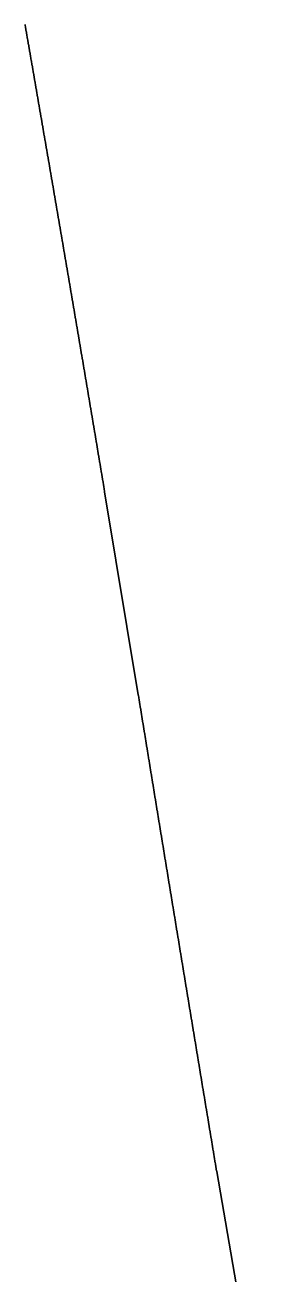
# Model space of a CAD drawing. Header units: inches. Extents: x 130170 to 284068, y 377793 to 804530.
# Drawn here: x 194351.2 to 194393.1, y 480839 to 481061.1 of the extents above; entities that cross this region are included whole.
import ezdxf

# ---------------------------------------------------------------- set-up
doc = ezdxf.new("R2010")
doc.units = ezdxf.units.IN
doc.header["$MEASUREMENT"] = 0
doc.layers.add('muni_il', color=7, linetype='Continuous')

msp = doc.modelspace()

# ---------------------------------------------------------------- linework, layer by layer
at = {"layer": 'muni_il'}
for points in [[(194351.16, 481061.16), (194351.19, 481060.96), (194351.23, 481060.77), (194351.26, 481060.57), (194351.29, 481060.37), (194351.33, 481060.17), (194351.36, 481059.98), (194351.4, 481059.78), (194351.43, 481059.58), (194351.47, 481059.39), (194351.5, 481059.19), (194351.53, 481058.99), (194351.57, 481058.8), (194351.6, 481058.6), (194351.64, 481058.4), (194351.67, 481058.2), (194351.71, 481058.01), (194351.74, 481057.81), (194351.77, 481057.61), (194351.81, 481057.42), (194351.84, 481057.22), (194351.88, 481057.02), (194351.91, 481056.82), (194351.94, 481056.63), (194351.98, 481056.43), (194352.01, 481056.23), (194352.05, 481056.04), (194352.08, 481055.84), (194352.12, 481055.64), (194352.15, 481055.45), (194352.18, 481055.25), (194352.22, 481055.05), (194352.25, 481054.85), (194352.29, 481054.66), (194352.32, 481054.46), (194352.35, 481054.26), (194352.39, 481054.07), (194352.42, 481053.87), (194352.46, 481053.67), (194352.49, 481053.47), (194352.53, 481053.28), (194352.56, 481053.08), (194352.59, 481052.88), (194352.63, 481052.69), (194352.66, 481052.49), (194352.7, 481052.29), (194352.73, 481052.1), (194352.76, 481051.9), (194352.8, 481051.7), (194352.83, 481051.5), (194352.87, 481051.31), (194352.9, 481051.11), (194352.94, 481050.91), (194352.97, 481050.72), (194353, 481050.52), (194353.04, 481050.32), (194353.07, 481050.12), (194353.11, 481049.93), (194353.14, 481049.73), (194353.17, 481049.53), (194353.21, 481049.34), (194353.24, 481049.14), (194353.28, 481048.94), (194353.31, 481048.74), (194353.34, 481048.55), (194353.38, 481048.35), (194353.41, 481048.15), (194353.45, 481047.96), (194353.48, 481047.76), (194353.51, 481047.56), (194353.55, 481047.37), (194353.58, 481047.17), (194353.62, 481046.97), (194353.65, 481046.77), (194353.68, 481046.58), (194353.72, 481046.38), (194353.75, 481046.18), (194353.79, 481045.99), (194353.82, 481045.79), (194353.85, 481045.59), (194353.89, 481045.39), (194353.92, 481045.2), (194353.96, 481045), (194353.99, 481044.8), (194354.03, 481044.61), (194354.06, 481044.41), (194354.09, 481044.21), (194354.13, 481044.02), (194354.16, 481043.82), (194354.2, 481043.62), (194354.23, 481043.42), (194354.26, 481043.23), (194354.3, 481043.03), (194354.33, 481042.83), (194354.36, 481042.64), (194354.4, 481042.44), (194354.43, 481042.24), (194354.47, 481042.04), (194354.5, 481041.85), (194354.53, 481041.65), (194354.57, 481041.45), (194354.6, 481041.26), (194354.64, 481041.06), (194354.67, 481040.86), (194354.7, 481040.66), (194354.74, 481040.47), (194354.77, 481040.27), (194354.81, 481040.07), (194354.84, 481039.88), (194354.87, 481039.68), (194354.91, 481039.48), (194354.94, 481039.28), (194354.98, 481039.09), (194355.01, 481038.89), (194355.04, 481038.69), (194355.08, 481038.5), (194355.11, 481038.3), (194355.15, 481038.1), (194355.18, 481037.9), (194355.21, 481037.71), (194355.25, 481037.51), (194355.28, 481037.31), (194355.31, 481037.12), (194355.35, 481036.92), (194355.38, 481036.72), (194355.42, 481036.53), (194355.45, 481036.33), (194355.48, 481036.13), (194355.52, 481035.93), (194355.55, 481035.74), (194355.59, 481035.54), (194355.62, 481035.34), (194355.65, 481035.15), (194355.69, 481034.95), (194355.72, 481034.75), (194355.76, 481034.55), (194355.79, 481034.36), (194355.82, 481034.16), (194355.86, 481033.96), (194355.89, 481033.77), (194355.92, 481033.57), (194355.96, 481033.37), (194355.99, 481033.17), (194356.03, 481032.98), (194356.06, 481032.78), (194356.09, 481032.58), (194356.13, 481032.39), (194356.16, 481032.19), (194356.19, 481031.99), (194356.23, 481031.79), (194356.26, 481031.6), (194356.3, 481031.4), (194356.33, 481031.2), (194356.36, 481031.01), (194356.4, 481030.81), (194356.43, 481030.61), (194356.47, 481030.41), (194356.5, 481030.22), (194356.53, 481030.02), (194356.57, 481029.82), (194356.6, 481029.63), (194356.63, 481029.43), (194356.67, 481029.23), (194356.7, 481029.03), (194356.74, 481028.84), (194356.77, 481028.64), (194356.8, 481028.44), (194356.84, 481028.25), (194356.87, 481028.05), (194356.9, 481027.85), (194356.94, 481027.65), (194356.97, 481027.46), (194357.01, 481027.26), (194357.04, 481027.06), (194357.07, 481026.87), (194357.11, 481026.67), (194357.14, 481026.47), (194357.17, 481026.27), (194357.21, 481026.08), (194357.24, 481025.88), (194357.28, 481025.68), (194357.31, 481025.49), (194357.34, 481025.29), (194357.38, 481025.09), (194357.41, 481024.89), (194357.44, 481024.7), (194357.48, 481024.5), (194357.51, 481024.3), (194357.54, 481024.11), (194357.58, 481023.91), (194357.61, 481023.71), (194357.65, 481023.51), (194357.68, 481023.32), (194357.71, 481023.12), (194357.75, 481022.92), (194357.78, 481022.73), (194357.81, 481022.53), (194357.85, 481022.33), (194357.88, 481022.13), (194357.91, 481021.94), (194357.95, 481021.74), (194357.98, 481021.54), (194358.02, 481021.35), (194358.05, 481021.15), (194358.08, 481020.95), (194358.12, 481020.75), (194358.15, 481020.56), (194358.18, 481020.36), (194358.22, 481020.16), (194358.25, 481019.97), (194358.28, 481019.77), (194358.32, 481019.57), (194358.35, 481019.37), (194358.39, 481019.18), (194358.42, 481018.98), (194358.45, 481018.78), (194358.49, 481018.59), (194358.52, 481018.39), (194358.55, 481018.19), (194358.59, 481017.99), (194358.62, 481017.8), (194358.65, 481017.6), (194358.69, 481017.4), (194358.72, 481017.21), (194358.75, 481017.01), (194358.79, 481016.81), (194358.82, 481016.61), (194358.86, 481016.42), (194358.89, 481016.22), (194358.92, 481016.02), (194358.96, 481015.83), (194358.99, 481015.63), (194359.02, 481015.43), (194359.06, 481015.23), (194359.09, 481015.04), (194359.12, 481014.84), (194359.16, 481014.64), (194359.19, 481014.45), (194359.22, 481014.25), (194359.26, 481014.05), (194359.29, 481013.85), (194359.32, 481013.66), (194359.36, 481013.46), (194359.39, 481013.26), (194359.43, 481013.07), (194359.46, 481012.87), (194359.49, 481012.67), (194359.53, 481012.47), (194359.56, 481012.28), (194359.59, 481012.08), (194359.63, 481011.88), (194359.66, 481011.69), (194359.69, 481011.49), (194359.73, 481011.29), (194359.76, 481011.09), (194359.79, 481010.9), (194359.83, 481010.7), (194359.86, 481010.5), (194359.89, 481010.3), (194359.93, 481010.11), (194359.96, 481009.91), (194359.99, 481009.71), (194360.03, 481009.52), (194360.06, 481009.32), (194360.09, 481009.12), (194360.13, 481008.92), (194360.16, 481008.73), (194360.2, 481008.53), (194360.23, 481008.33), (194360.26, 481008.14), (194360.3, 481007.94), (194360.33, 481007.74), (194360.36, 481007.54), (194360.4, 481007.35), (194360.43, 481007.15), (194360.46, 481006.95), (194360.5, 481006.76), (194360.53, 481006.56), (194360.56, 481006.36), (194360.6, 481006.16), (194360.63, 481005.97), (194360.66, 481005.77), (194360.7, 481005.57), (194360.73, 481005.38), (194360.76, 481005.18), (194360.8, 481004.98), (194360.83, 481004.78), (194360.86, 481004.59), (194360.9, 481004.39), (194360.93, 481004.19), (194360.96, 481003.99), (194361, 481003.8), (194361.03, 481003.6), (194361.06, 481003.4), (194361.1, 481003.21), (194361.13, 481003.01), (194361.16, 481002.81), (194361.2, 481002.61), (194361.23, 481002.42), (194361.26, 481002.22), (194361.3, 481002.02), (194361.33, 481001.83), (194361.36, 481001.63), (194361.4, 481001.43), (194361.43, 481001.23), (194361.46, 481001.04), (194361.5, 481000.84), (194361.53, 481000.64), (194361.56, 481000.45), (194361.6, 481000.25), (194361.63, 481000.05), (194361.66, 480999.85), (194361.7, 480999.66), (194361.73, 480999.46), (194361.76, 480999.26), (194361.8, 480999.06), (194361.83, 480998.87), (194361.86, 480998.67), (194361.9, 480998.47), (194361.93, 480998.28), (194361.96, 480998.08), (194362, 480997.88), (194362.03, 480997.68), (194362.06, 480997.49), (194362.1, 480997.29), (194362.13, 480997.09), (194362.16, 480996.9), (194362.19, 480996.7), (194362.23, 480996.5), (194362.26, 480996.3), (194362.29, 480996.11), (194362.33, 480995.91), (194362.36, 480995.71), (194362.39, 480995.51), (194362.43, 480995.32), (194362.46, 480995.12), (194362.49, 480994.92), (194362.53, 480994.73), (194362.56, 480994.53), (194362.59, 480994.33), (194362.63, 480994.13), (194362.66, 480993.94), (194362.69, 480993.74), (194362.73, 480993.54), (194362.76, 480993.35), (194362.79, 480993.15), (194362.83, 480992.95), (194362.86, 480992.75), (194362.89, 480992.56), (194362.93, 480992.36), (194362.96, 480992.16), (194362.99, 480991.96), (194363.02, 480991.77), (194363.06, 480991.57), (194363.09, 480991.37), (194363.12, 480991.18), (194363.16, 480990.98), (194363.19, 480990.78), (194363.22, 480990.58), (194363.26, 480990.39), (194363.29, 480990.19), (194363.32, 480989.99), (194363.36, 480989.79), (194363.39, 480989.6), (194363.42, 480989.4), (194363.46, 480989.2), (194363.49, 480989.01), (194363.52, 480988.81), (194363.55, 480988.61), (194363.59, 480988.41), (194363.62, 480988.22), (194363.65, 480988.02), (194363.69, 480987.82), (194363.72, 480987.63), (194363.75, 480987.43), (194363.79, 480987.23), (194363.82, 480987.03), (194363.85, 480986.84), (194363.89, 480986.64), (194363.92, 480986.44), (194363.95, 480986.24), (194363.99, 480986.05), (194364.02, 480985.85), (194364.05, 480985.65), (194364.08, 480985.46), (194364.12, 480985.26), (194364.15, 480985.06), (194364.18, 480984.86), (194364.22, 480984.67), (194364.25, 480984.47), (194364.28, 480984.27), (194364.32, 480984.07), (194364.35, 480983.88), (194364.38, 480983.68), (194364.41, 480983.48), (194364.45, 480983.29), (194364.48, 480983.09), (194364.51, 480982.89), (194364.55, 480982.69), (194364.58, 480982.5), (194364.61, 480982.3), (194364.65, 480982.1), (194364.68, 480981.9), (194364.71, 480981.71), (194364.74, 480981.51), (194364.78, 480981.31), (194364.81, 480981.12), (194364.84, 480980.92), (194364.88, 480980.72), (194364.91, 480980.52), (194364.94, 480980.33), (194364.98, 480980.13), (194365.01, 480979.93), (194365.04, 480979.74), (194365.07, 480979.54), (194365.11, 480979.34), (194365.14, 480979.14), (194365.17, 480978.95), (194365.21, 480978.75), (194365.24, 480978.55), (194365.27, 480978.35), (194365.3, 480978.16), (194371.28, 480942.08), (194371.31, 480941.89), (194371.35, 480941.69), (194371.38, 480941.49), (194371.41, 480941.29), (194371.44, 480941.1), (194371.47, 480940.9), (194371.51, 480940.7), (194371.54, 480940.5), (194371.57, 480940.31), (194371.6, 480940.11), (194371.63, 480939.91), (194371.67, 480939.71), (194371.7, 480939.52), (194371.73, 480939.32), (194371.76, 480939.12), (194371.8, 480938.92), (194371.83, 480938.73), (194371.86, 480938.53), (194371.89, 480938.33), (194371.92, 480938.13), (194371.96, 480937.94), (194371.99, 480937.74), (194372.02, 480937.54), (194372.05, 480937.35), (194372.08, 480937.15), (194372.12, 480936.95), (194372.15, 480936.75), (194372.18, 480936.56), (194372.21, 480936.36), (194372.25, 480936.16), (194372.28, 480935.96), (194372.31, 480935.77), (194372.34, 480935.57), (194372.37, 480935.37), (194372.41, 480935.17), (194372.44, 480934.98), (194372.47, 480934.78), (194372.5, 480934.58), (194372.54, 480934.38), (194372.57, 480934.19), (194372.6, 480933.99), (194372.63, 480933.79), (194372.66, 480933.6), (194372.7, 480933.4), (194372.73, 480933.2), (194372.76, 480933), (194372.79, 480932.81), (194372.83, 480932.61), (194372.86, 480932.41), (194372.89, 480932.21), (194372.92, 480932.02), (194372.95, 480931.82), (194372.99, 480931.62), (194373.02, 480931.42), (194373.05, 480931.23), (194373.08, 480931.03), (194373.12, 480930.83), (194373.15, 480930.63), (194373.18, 480930.44), (194373.21, 480930.24), (194373.24, 480930.04), (194373.28, 480929.84), (194373.31, 480929.65), (194373.34, 480929.45), (194373.37, 480929.25), (194373.41, 480929.06), (194373.44, 480928.86), (194373.47, 480928.66), (194373.5, 480928.46), (194373.53, 480928.27), (194373.57, 480928.07), (194373.6, 480927.87), (194373.63, 480927.67), (194373.66, 480927.48), (194373.7, 480927.28), (194373.73, 480927.08), (194373.76, 480926.88), (194373.79, 480926.69), (194373.82, 480926.49), (194373.86, 480926.29), (194373.89, 480926.09), (194373.92, 480925.9), (194373.95, 480925.7), (194373.99, 480925.5), (194374.02, 480925.3), (194374.05, 480925.11), (194374.08, 480924.91), (194374.11, 480924.71), (194374.15, 480924.52), (194374.18, 480924.32), (194374.21, 480924.12), (194374.24, 480923.92), (194374.28, 480923.73), (194374.31, 480923.53), (194374.34, 480923.33), (194374.37, 480923.13), (194374.41, 480922.94), (194374.44, 480922.74), (194374.47, 480922.54), (194374.5, 480922.34), (194374.53, 480922.15), (194374.57, 480921.95), (194374.6, 480921.75), (194374.63, 480921.55), (194374.66, 480921.36), (194374.7, 480921.16), (194374.73, 480920.96), (194374.76, 480920.77), (194374.79, 480920.57), (194374.83, 480920.37), (194374.86, 480920.17), (194374.89, 480919.98), (194374.92, 480919.78), (194374.95, 480919.58), (194374.99, 480919.38), (194375.02, 480919.19), (194375.05, 480918.99), (194375.08, 480918.79), (194375.12, 480918.59), (194375.15, 480918.4), (194375.18, 480918.2), (194375.21, 480918), (194375.25, 480917.8), (194375.28, 480917.61), (194375.31, 480917.41), (194375.34, 480917.21), (194375.37, 480917.02), (194375.41, 480916.82), (194375.44, 480916.62), (194375.47, 480916.42), (194375.5, 480916.23), (194375.54, 480916.03), (194375.57, 480915.83), (194375.6, 480915.63), (194375.63, 480915.44), (194375.67, 480915.24), (194375.7, 480915.04), (194375.73, 480914.84), (194375.76, 480914.65), (194375.79, 480914.45), (194375.83, 480914.25), (194375.86, 480914.05), (194375.89, 480913.86), (194375.92, 480913.66), (194375.96, 480913.46), (194375.99, 480913.27), (194376.02, 480913.07), (194376.05, 480912.87), (194376.09, 480912.67), (194376.12, 480912.48), (194376.15, 480912.28), (194376.18, 480912.08), (194376.21, 480911.88), (194376.25, 480911.69), (194376.28, 480911.49), (194376.31, 480911.29), (194376.34, 480911.09), (194376.38, 480910.9), (194376.41, 480910.7), (194376.44, 480910.5), (194376.47, 480910.3), (194376.51, 480910.11), (194376.54, 480909.91), (194376.57, 480909.71), (194376.6, 480909.52), (194376.64, 480909.32), (194376.67, 480909.12), (194376.7, 480908.92), (194376.73, 480908.73), (194376.77, 480908.53), (194376.8, 480908.33), (194376.83, 480908.13), (194376.86, 480907.94), (194376.89, 480907.74), (194376.93, 480907.54), (194376.96, 480907.34), (194376.99, 480907.15), (194377.02, 480906.95), (194377.06, 480906.75), (194377.09, 480906.55), (194377.12, 480906.36), (194377.15, 480906.16), (194377.19, 480905.96), (194377.22, 480905.77), (194377.25, 480905.57), (194377.28, 480905.37), (194377.32, 480905.17), (194377.35, 480904.98), (194377.38, 480904.78), (194377.41, 480904.58), (194377.45, 480904.38), (194377.48, 480904.19), (194377.51, 480903.99), (194377.54, 480903.79), (194377.58, 480903.59), (194377.61, 480903.4), (194377.64, 480903.2), (194377.67, 480903), (194377.7, 480902.8), (194377.74, 480902.61), (194377.77, 480902.41), (194377.8, 480902.21), (194377.83, 480902.02), (194377.87, 480901.82), (194377.9, 480901.62), (194377.93, 480901.42), (194377.96, 480901.23), (194378, 480901.03), (194378.03, 480900.83), (194378.06, 480900.63), (194378.09, 480900.44), (194378.13, 480900.24), (194378.16, 480900.04), (194378.19, 480899.84), (194378.22, 480899.65), (194378.26, 480899.45), (194378.29, 480899.25), (194378.32, 480899.06), (194378.35, 480898.86), (194378.39, 480898.66), (194378.42, 480898.46), (194378.45, 480898.27), (194378.48, 480898.07), (194378.52, 480897.87), (194378.55, 480897.67), (194378.58, 480897.48), (194378.61, 480897.28), (194378.65, 480897.08), (194378.68, 480896.88), (194378.71, 480896.69), (194378.74, 480896.49), (194378.78, 480896.29), (194378.81, 480896.09), (194378.84, 480895.9), (194378.87, 480895.7), (194378.91, 480895.5), (194378.94, 480895.31), (194378.97, 480895.11), (194379, 480894.91), (194379.04, 480894.71), (194379.07, 480894.52), (194379.1, 480894.32), (194379.13, 480894.12), (194379.17, 480893.92), (194379.2, 480893.73), (194379.23, 480893.53), (194379.26, 480893.33), (194379.29, 480893.13), (194379.33, 480892.94), (194379.36, 480892.74), (194379.39, 480892.54), (194379.42, 480892.35), (194379.46, 480892.15), (194379.49, 480891.95), (194379.52, 480891.75), (194379.55, 480891.56), (194379.59, 480891.36), (194379.62, 480891.16), (194379.65, 480890.96), (194379.68, 480890.77), (194379.72, 480890.57), (194379.75, 480890.37), (194379.78, 480890.17), (194379.81, 480889.98), (194379.85, 480889.78), (194379.88, 480889.58), (194379.91, 480889.39), (194379.95, 480889.19), (194379.98, 480888.99), (194380.01, 480888.79), (194380.04, 480888.6), (194380.08, 480888.4), (194380.11, 480888.2), (194380.14, 480888), (194380.17, 480887.81), (194380.21, 480887.61), (194380.24, 480887.41), (194380.27, 480887.21), (194380.3, 480887.02), (194380.34, 480886.82), (194380.37, 480886.62), (194380.4, 480886.43), (194380.43, 480886.23), (194380.47, 480886.03), (194380.5, 480885.83), (194380.53, 480885.64), (194380.56, 480885.44), (194380.6, 480885.24), (194380.63, 480885.04), (194380.66, 480884.85), (194380.69, 480884.65), (194380.73, 480884.45), (194380.76, 480884.25), (194380.79, 480884.06), (194380.82, 480883.86), (194380.86, 480883.66), (194380.89, 480883.47), (194380.92, 480883.27), (194380.95, 480883.07), (194380.99, 480882.87), (194381.02, 480882.68), (194381.05, 480882.48), (194381.08, 480882.28), (194381.12, 480882.08), (194381.15, 480881.89), (194381.18, 480881.69), (194381.21, 480881.49), (194381.25, 480881.29), (194381.28, 480881.1), (194381.31, 480880.9), (194381.34, 480880.7), (194381.38, 480880.51), (194381.41, 480880.31), (194381.44, 480880.11), (194381.47, 480879.91), (194381.51, 480879.72), (194381.54, 480879.52), (194381.57, 480879.32), (194381.61, 480879.12), (194381.64, 480878.93), (194381.67, 480878.73), (194381.7, 480878.53), (194381.74, 480878.33), (194381.77, 480878.14), (194381.8, 480877.94), (194381.83, 480877.74), (194381.87, 480877.55), (194381.9, 480877.35), (194381.93, 480877.15), (194381.96, 480876.95), (194382, 480876.76), (194382.03, 480876.56), (194382.06, 480876.36), (194382.09, 480876.16), (194382.13, 480875.97), (194382.16, 480875.77), (194382.19, 480875.57), (194382.22, 480875.37), (194382.26, 480875.18), (194382.29, 480874.98), (194382.32, 480874.78), (194382.35, 480874.59), (194382.39, 480874.39), (194382.42, 480874.19), (194382.45, 480873.99), (194382.49, 480873.8), (194382.52, 480873.6), (194382.55, 480873.4), (194382.58, 480873.2), (194382.62, 480873.01), (194382.65, 480872.81), (194382.68, 480872.61), (194382.71, 480872.41), (194382.75, 480872.22), (194382.78, 480872.02), (194382.81, 480871.82), (194382.84, 480871.63), (194382.88, 480871.43), (194382.91, 480871.23), (194382.94, 480871.03), (194382.97, 480870.84), (194383.01, 480870.64), (194383.04, 480870.44), (194383.07, 480870.24), (194383.11, 480870.05), (194383.14, 480869.85), (194383.17, 480869.65), (194383.2, 480869.46), (194383.24, 480869.26), (194383.27, 480869.06), (194383.3, 480868.86), (194383.33, 480868.67), (194383.37, 480868.47), (194383.4, 480868.27), (194383.43, 480868.07), (194383.46, 480867.88), (194383.5, 480867.68), (194383.53, 480867.48), (194383.56, 480867.28), (194383.6, 480867.09), (194383.63, 480866.89), (194383.66, 480866.69), (194383.69, 480866.5), (194383.73, 480866.3), (194383.76, 480866.1), (194383.79, 480865.9), (194383.82, 480865.71), (194383.86, 480865.51), (194383.89, 480865.31), (194383.92, 480865.11), (194383.95, 480864.92), (194383.99, 480864.72), (194384.02, 480864.52), (194384.05, 480864.32), (194384.09, 480864.13), (194384.12, 480863.93), (194384.15, 480863.73), (194384.18, 480863.54), (194384.22, 480863.34), (194384.25, 480863.14), (194384.28, 480862.94), (194384.31, 480862.75), (194384.35, 480862.55), (194384.38, 480862.35), (194384.41, 480862.15), (194384.45, 480861.96), (194384.48, 480861.76), (194384.51, 480861.56), (194384.54, 480861.37), (194384.58, 480861.17), (194384.61, 480860.97), (194384.64, 480860.77), (194384.67, 480860.58), (194384.71, 480860.38), (194384.74, 480860.18), (194384.77, 480859.98), (194384.8, 480859.79), (194384.84, 480859.59), (194384.87, 480859.39), (194384.9, 480859.19), (194384.94, 480859), (194384.97, 480858.8), (194385, 480858.6), (194385.03, 480858.41), (194385.07, 480858.21), (194385.1, 480858.01), (194385.13, 480857.81), (194385.2, 480857.43), (194393.07, 480812.02)], [(194393.07, 480812.02), (194385.2, 480857.43), (194385.13, 480857.81), (194385.1, 480858.01), (194385.07, 480858.21), (194385.03, 480858.41), (194385, 480858.6), (194384.97, 480858.8), (194384.94, 480859), (194384.9, 480859.19), (194384.87, 480859.39), (194384.84, 480859.59), (194384.8, 480859.79), (194384.77, 480859.98), (194384.74, 480860.18), (194384.71, 480860.38), (194384.67, 480860.58), (194384.64, 480860.77), (194384.61, 480860.97), (194384.58, 480861.17), (194384.54, 480861.37), (194384.51, 480861.56), (194384.48, 480861.76), (194384.45, 480861.96), (194384.41, 480862.15), (194384.38, 480862.35), (194384.35, 480862.55), (194384.31, 480862.75), (194384.28, 480862.94), (194384.25, 480863.14), (194384.22, 480863.34), (194384.18, 480863.54), (194384.15, 480863.73), (194384.12, 480863.93), (194384.09, 480864.13), (194384.05, 480864.32), (194384.02, 480864.52), (194383.99, 480864.72), (194383.95, 480864.92), (194383.92, 480865.11), (194383.89, 480865.31), (194383.86, 480865.51), (194383.82, 480865.71), (194383.79, 480865.9), (194383.76, 480866.1), (194383.73, 480866.3), (194383.69, 480866.5), (194383.66, 480866.69), (194383.63, 480866.89), (194383.6, 480867.09), (194383.56, 480867.28), (194383.53, 480867.48), (194383.5, 480867.68), (194383.46, 480867.88), (194383.43, 480868.07), (194383.4, 480868.27), (194383.37, 480868.47), (194383.33, 480868.67), (194383.3, 480868.86), (194383.27, 480869.06), (194383.24, 480869.26), (194383.2, 480869.46), (194383.17, 480869.65), (194383.14, 480869.85), (194383.11, 480870.05), (194383.07, 480870.24), (194383.04, 480870.44), (194383.01, 480870.64), (194382.97, 480870.84), (194382.94, 480871.03), (194382.91, 480871.23), (194382.88, 480871.43), (194382.84, 480871.63), (194382.81, 480871.82), (194382.78, 480872.02), (194382.75, 480872.22), (194382.71, 480872.41), (194382.68, 480872.61), (194382.65, 480872.81), (194382.62, 480873.01), (194382.58, 480873.2), (194382.55, 480873.4), (194382.52, 480873.6), (194382.49, 480873.8), (194382.45, 480873.99), (194382.42, 480874.19), (194382.39, 480874.39), (194382.35, 480874.59), (194382.32, 480874.78), (194382.29, 480874.98), (194382.26, 480875.18), (194382.22, 480875.37), (194382.19, 480875.57), (194382.16, 480875.77), (194382.13, 480875.97), (194382.09, 480876.16), (194382.06, 480876.36), (194382.03, 480876.56), (194382, 480876.76), (194381.96, 480876.95), (194381.93, 480877.15), (194381.9, 480877.35), (194381.87, 480877.55), (194381.83, 480877.74), (194381.8, 480877.94), (194381.77, 480878.14), (194381.74, 480878.33), (194381.7, 480878.53), (194381.67, 480878.73), (194381.64, 480878.93), (194381.61, 480879.12), (194381.57, 480879.32), (194381.54, 480879.52), (194381.51, 480879.72), (194381.47, 480879.91), (194381.44, 480880.11), (194381.41, 480880.31), (194381.38, 480880.51), (194381.34, 480880.7), (194381.31, 480880.9), (194381.28, 480881.1), (194381.25, 480881.29), (194381.21, 480881.49), (194381.18, 480881.69), (194381.15, 480881.89), (194381.12, 480882.08), (194381.08, 480882.28), (194381.05, 480882.48), (194381.02, 480882.68), (194380.99, 480882.87), (194380.95, 480883.07), (194380.92, 480883.27), (194380.89, 480883.47), (194380.86, 480883.66), (194380.82, 480883.86), (194380.79, 480884.06), (194380.76, 480884.25), (194380.73, 480884.45), (194380.69, 480884.65), (194380.66, 480884.85), (194380.63, 480885.04), (194380.6, 480885.24), (194380.56, 480885.44), (194380.53, 480885.64), (194380.5, 480885.83), (194380.47, 480886.03), (194380.43, 480886.23), (194380.4, 480886.43), (194380.37, 480886.62), (194380.34, 480886.82), (194380.3, 480887.02), (194380.27, 480887.21), (194380.24, 480887.41), (194380.21, 480887.61), (194380.17, 480887.81), (194380.14, 480888), (194380.11, 480888.2), (194380.08, 480888.4), (194380.04, 480888.6), (194380.01, 480888.79), (194379.98, 480888.99), (194379.95, 480889.19), (194379.91, 480889.39), (194379.88, 480889.58), (194379.85, 480889.78), (194379.81, 480889.98), (194379.78, 480890.17), (194379.75, 480890.37), (194379.72, 480890.57), (194379.68, 480890.77), (194379.65, 480890.96), (194379.62, 480891.16), (194379.59, 480891.36), (194379.55, 480891.56), (194379.52, 480891.75), (194379.49, 480891.95), (194379.46, 480892.15), (194379.42, 480892.35), (194379.39, 480892.54), (194379.36, 480892.74), (194379.33, 480892.94), (194379.29, 480893.13), (194379.26, 480893.33), (194379.23, 480893.53), (194379.2, 480893.73), (194379.17, 480893.92), (194379.13, 480894.12), (194379.1, 480894.32), (194379.07, 480894.52), (194379.04, 480894.71), (194379, 480894.91), (194378.97, 480895.11), (194378.94, 480895.31), (194378.91, 480895.5), (194378.87, 480895.7), (194378.84, 480895.9), (194378.81, 480896.09), (194378.78, 480896.29), (194378.74, 480896.49), (194378.71, 480896.69), (194378.68, 480896.88), (194378.65, 480897.08), (194378.61, 480897.28), (194378.58, 480897.48), (194378.55, 480897.67), (194378.52, 480897.87), (194378.48, 480898.07), (194378.45, 480898.27), (194378.42, 480898.46), (194378.39, 480898.66), (194378.35, 480898.86), (194378.32, 480899.06), (194378.29, 480899.25), (194378.26, 480899.45), (194378.22, 480899.65), (194378.19, 480899.84), (194378.16, 480900.04), (194378.13, 480900.24), (194378.09, 480900.44), (194378.06, 480900.63), (194378.03, 480900.83), (194378, 480901.03), (194377.96, 480901.23), (194377.93, 480901.42), (194377.9, 480901.62), (194377.87, 480901.82), (194377.83, 480902.02), (194377.8, 480902.21), (194377.77, 480902.41), (194377.74, 480902.61), (194377.7, 480902.8), (194377.67, 480903), (194377.64, 480903.2), (194377.61, 480903.4), (194377.58, 480903.59), (194377.54, 480903.79), (194377.51, 480903.99), (194377.48, 480904.19), (194377.45, 480904.38), (194377.41, 480904.58), (194377.38, 480904.78), (194377.35, 480904.98), (194377.32, 480905.17), (194377.28, 480905.37), (194377.25, 480905.57), (194377.22, 480905.77), (194377.19, 480905.96), (194377.15, 480906.16), (194377.12, 480906.36), (194377.09, 480906.55), (194377.06, 480906.75), (194377.02, 480906.95), (194376.99, 480907.15), (194376.96, 480907.34), (194376.93, 480907.54), (194376.89, 480907.74), (194376.86, 480907.94), (194376.83, 480908.13), (194376.8, 480908.33), (194376.77, 480908.53), (194376.73, 480908.73), (194376.7, 480908.92), (194376.67, 480909.12), (194376.64, 480909.32), (194376.6, 480909.52), (194376.57, 480909.71), (194376.54, 480909.91), (194376.51, 480910.11), (194376.47, 480910.3), (194376.44, 480910.5), (194376.41, 480910.7), (194376.38, 480910.9), (194376.34, 480911.09), (194376.31, 480911.29), (194376.28, 480911.49), (194376.25, 480911.69), (194376.21, 480911.88), (194376.18, 480912.08), (194376.15, 480912.28), (194376.12, 480912.48), (194376.09, 480912.67), (194376.05, 480912.87), (194376.02, 480913.07), (194375.99, 480913.27), (194375.96, 480913.46), (194375.92, 480913.66), (194375.89, 480913.86), (194375.86, 480914.05), (194375.83, 480914.25), (194375.79, 480914.45), (194375.76, 480914.65), (194375.73, 480914.84), (194375.7, 480915.04), (194375.67, 480915.24), (194375.63, 480915.44), (194375.6, 480915.63), (194375.57, 480915.83), (194375.54, 480916.03), (194375.5, 480916.23), (194375.47, 480916.42), (194375.44, 480916.62), (194375.41, 480916.82), (194375.37, 480917.02), (194375.34, 480917.21), (194375.31, 480917.41), (194375.28, 480917.61), (194375.25, 480917.8), (194375.21, 480918), (194375.18, 480918.2), (194375.15, 480918.4), (194375.12, 480918.59), (194375.08, 480918.79), (194375.05, 480918.99), (194375.02, 480919.19), (194374.99, 480919.38), (194374.95, 480919.58), (194374.92, 480919.78), (194374.89, 480919.98), (194374.86, 480920.17), (194374.83, 480920.37), (194374.79, 480920.57), (194374.76, 480920.77), (194374.73, 480920.96), (194374.7, 480921.16), (194374.66, 480921.36), (194374.63, 480921.55), (194374.6, 480921.75), (194374.57, 480921.95), (194374.53, 480922.15), (194374.5, 480922.34), (194374.47, 480922.54), (194374.44, 480922.74), (194374.41, 480922.94), (194374.37, 480923.13), (194374.34, 480923.33), (194374.31, 480923.53), (194374.28, 480923.73), (194374.24, 480923.92), (194374.21, 480924.12), (194374.18, 480924.32), (194374.15, 480924.52), (194374.11, 480924.71), (194374.08, 480924.91), (194374.05, 480925.11), (194374.02, 480925.3), (194373.99, 480925.5), (194373.95, 480925.7), (194373.92, 480925.9), (194373.89, 480926.09), (194373.86, 480926.29), (194373.82, 480926.49), (194373.79, 480926.69), (194373.76, 480926.88), (194373.73, 480927.08), (194373.7, 480927.28), (194373.66, 480927.48), (194373.63, 480927.67), (194373.6, 480927.87), (194373.57, 480928.07), (194373.53, 480928.27), (194373.5, 480928.46), (194373.47, 480928.66), (194373.44, 480928.86), (194373.41, 480929.06), (194373.37, 480929.25), (194373.34, 480929.45), (194373.31, 480929.65), (194373.28, 480929.84), (194373.24, 480930.04), (194373.21, 480930.24), (194373.18, 480930.44), (194373.15, 480930.63), (194373.12, 480930.83), (194373.08, 480931.03), (194373.05, 480931.23), (194373.02, 480931.42), (194372.99, 480931.62), (194372.95, 480931.82), (194372.92, 480932.02), (194372.89, 480932.21), (194372.86, 480932.41), (194372.83, 480932.61), (194372.79, 480932.81), (194372.76, 480933), (194372.73, 480933.2), (194372.7, 480933.4), (194372.66, 480933.6), (194372.63, 480933.79), (194372.6, 480933.99), (194372.57, 480934.19), (194372.54, 480934.38), (194372.5, 480934.58), (194372.47, 480934.78), (194372.44, 480934.98), (194372.41, 480935.17), (194372.37, 480935.37), (194372.34, 480935.57), (194372.31, 480935.77), (194372.28, 480935.96), (194372.25, 480936.16), (194372.21, 480936.36), (194372.18, 480936.56), (194372.15, 480936.75), (194372.12, 480936.95), (194372.08, 480937.15), (194372.05, 480937.35), (194372.02, 480937.54), (194371.99, 480937.74), (194371.96, 480937.94), (194371.92, 480938.13), (194371.89, 480938.33), (194371.86, 480938.53), (194371.83, 480938.73), (194371.8, 480938.92), (194371.76, 480939.12), (194371.73, 480939.32), (194371.7, 480939.52), (194371.67, 480939.71), (194371.63, 480939.91), (194371.6, 480940.11), (194371.57, 480940.31), (194371.54, 480940.5), (194371.51, 480940.7), (194371.47, 480940.9), (194371.44, 480941.1), (194371.41, 480941.29), (194371.38, 480941.49), (194371.35, 480941.69), (194371.31, 480941.89), (194371.28, 480942.08), (194365.3, 480978.16), (194365.27, 480978.35), (194365.24, 480978.55), (194365.21, 480978.75), (194365.17, 480978.95), (194365.14, 480979.14), (194365.11, 480979.34), (194365.07, 480979.54), (194365.04, 480979.74), (194365.01, 480979.93), (194364.98, 480980.13), (194364.94, 480980.33), (194364.91, 480980.52), (194364.88, 480980.72), (194364.84, 480980.92), (194364.81, 480981.12), (194364.78, 480981.31), (194364.74, 480981.51), (194364.71, 480981.71), (194364.68, 480981.9), (194364.65, 480982.1), (194364.61, 480982.3), (194364.58, 480982.5), (194364.55, 480982.69), (194364.51, 480982.89), (194364.48, 480983.09), (194364.45, 480983.29), (194364.41, 480983.48), (194364.38, 480983.68), (194364.35, 480983.88), (194364.32, 480984.07), (194364.28, 480984.27), (194364.25, 480984.47), (194364.22, 480984.67), (194364.18, 480984.86), (194364.15, 480985.06), (194364.12, 480985.26), (194364.08, 480985.46), (194364.05, 480985.65), (194364.02, 480985.85), (194363.99, 480986.05), (194363.95, 480986.24), (194363.92, 480986.44), (194363.89, 480986.64), (194363.85, 480986.84), (194363.82, 480987.03), (194363.79, 480987.23), (194363.75, 480987.43), (194363.72, 480987.63), (194363.69, 480987.82), (194363.65, 480988.02), (194363.62, 480988.22), (194363.59, 480988.41), (194363.55, 480988.61), (194363.52, 480988.81), (194363.49, 480989.01), (194363.46, 480989.2), (194363.42, 480989.4), (194363.39, 480989.6), (194363.36, 480989.79), (194363.32, 480989.99), (194363.29, 480990.19), (194363.26, 480990.39), (194363.22, 480990.58), (194363.19, 480990.78), (194363.16, 480990.98), (194363.12, 480991.18), (194363.09, 480991.37), (194363.06, 480991.57), (194363.02, 480991.77), (194362.99, 480991.96), (194362.96, 480992.16), (194362.93, 480992.36), (194362.89, 480992.56), (194362.86, 480992.75), (194362.83, 480992.95), (194362.79, 480993.15), (194362.76, 480993.35), (194362.73, 480993.54), (194362.69, 480993.74), (194362.66, 480993.94), (194362.63, 480994.13), (194362.59, 480994.33), (194362.56, 480994.53), (194362.53, 480994.73), (194362.49, 480994.92), (194362.46, 480995.12), (194362.43, 480995.32), (194362.39, 480995.51), (194362.36, 480995.71), (194362.33, 480995.91), (194362.29, 480996.11), (194362.26, 480996.3), (194362.23, 480996.5), (194362.19, 480996.7), (194362.16, 480996.9), (194362.13, 480997.09), (194362.1, 480997.29), (194362.06, 480997.49), (194362.03, 480997.68), (194362, 480997.88), (194361.96, 480998.08), (194361.93, 480998.28), (194361.9, 480998.47), (194361.86, 480998.67), (194361.83, 480998.87), (194361.8, 480999.06), (194361.76, 480999.26), (194361.73, 480999.46), (194361.7, 480999.66), (194361.66, 480999.85), (194361.63, 481000.05), (194361.6, 481000.25), (194361.56, 481000.45), (194361.53, 481000.64), (194361.5, 481000.84), (194361.46, 481001.04), (194361.43, 481001.23), (194361.4, 481001.43), (194361.36, 481001.63), (194361.33, 481001.83), (194361.3, 481002.02), (194361.26, 481002.22), (194361.23, 481002.42), (194361.2, 481002.61), (194361.16, 481002.81), (194361.13, 481003.01), (194361.1, 481003.21), (194361.06, 481003.4), (194361.03, 481003.6), (194361, 481003.8), (194360.96, 481003.99), (194360.93, 481004.19), (194360.9, 481004.39), (194360.86, 481004.59), (194360.83, 481004.78), (194360.8, 481004.98), (194360.76, 481005.18), (194360.73, 481005.38), (194360.7, 481005.57), (194360.66, 481005.77), (194360.63, 481005.97), (194360.6, 481006.16), (194360.56, 481006.36), (194360.53, 481006.56), (194360.5, 481006.76), (194360.46, 481006.95), (194360.43, 481007.15), (194360.4, 481007.35), (194360.36, 481007.54), (194360.33, 481007.74), (194360.3, 481007.94), (194360.26, 481008.14), (194360.23, 481008.33), (194360.2, 481008.53), (194360.16, 481008.73), (194360.13, 481008.92), (194360.09, 481009.12), (194360.06, 481009.32), (194360.03, 481009.52), (194359.99, 481009.71), (194359.96, 481009.91), (194359.93, 481010.11), (194359.89, 481010.3), (194359.86, 481010.5), (194359.83, 481010.7), (194359.79, 481010.9), (194359.76, 481011.09), (194359.73, 481011.29), (194359.69, 481011.49), (194359.66, 481011.69), (194359.63, 481011.88), (194359.59, 481012.08), (194359.56, 481012.28), (194359.53, 481012.47), (194359.49, 481012.67), (194359.46, 481012.87), (194359.43, 481013.07), (194359.39, 481013.26), (194359.36, 481013.46), (194359.32, 481013.66), (194359.29, 481013.85), (194359.26, 481014.05), (194359.22, 481014.25), (194359.19, 481014.45), (194359.16, 481014.64), (194359.12, 481014.84), (194359.09, 481015.04), (194359.06, 481015.23), (194359.02, 481015.43), (194358.99, 481015.63), (194358.96, 481015.83), (194358.92, 481016.02), (194358.89, 481016.22), (194358.86, 481016.42), (194358.82, 481016.61), (194358.79, 481016.81), (194358.75, 481017.01), (194358.72, 481017.21), (194358.69, 481017.4), (194358.65, 481017.6), (194358.62, 481017.8), (194358.59, 481017.99), (194358.55, 481018.19), (194358.52, 481018.39), (194358.49, 481018.59), (194358.45, 481018.78), (194358.42, 481018.98), (194358.39, 481019.18), (194358.35, 481019.37), (194358.32, 481019.57), (194358.28, 481019.77), (194358.25, 481019.97), (194358.22, 481020.16), (194358.18, 481020.36), (194358.15, 481020.56), (194358.12, 481020.75), (194358.08, 481020.95), (194358.05, 481021.15), (194358.02, 481021.35), (194357.98, 481021.54), (194357.95, 481021.74), (194357.91, 481021.94), (194357.88, 481022.13), (194357.85, 481022.33), (194357.81, 481022.53), (194357.78, 481022.73), (194357.75, 481022.92), (194357.71, 481023.12), (194357.68, 481023.32), (194357.65, 481023.51), (194357.61, 481023.71), (194357.58, 481023.91), (194357.54, 481024.11), (194357.51, 481024.3), (194357.48, 481024.5), (194357.44, 481024.7), (194357.41, 481024.89), (194357.38, 481025.09), (194357.34, 481025.29), (194357.31, 481025.49), (194357.28, 481025.68), (194357.24, 481025.88), (194357.21, 481026.08), (194357.17, 481026.27), (194357.14, 481026.47), (194357.11, 481026.67), (194357.07, 481026.87), (194357.04, 481027.06), (194357.01, 481027.26), (194356.97, 481027.46), (194356.94, 481027.65), (194356.9, 481027.85), (194356.87, 481028.05), (194356.84, 481028.25), (194356.8, 481028.44), (194356.77, 481028.64), (194356.74, 481028.84), (194356.7, 481029.03), (194356.67, 481029.23), (194356.63, 481029.43), (194356.6, 481029.63), (194356.57, 481029.82), (194356.53, 481030.02), (194356.5, 481030.22), (194356.47, 481030.41), (194356.43, 481030.61), (194356.4, 481030.81), (194356.36, 481031.01), (194356.33, 481031.2), (194356.3, 481031.4), (194356.26, 481031.6), (194356.23, 481031.79), (194356.19, 481031.99), (194356.16, 481032.19), (194356.13, 481032.39), (194356.09, 481032.58), (194356.06, 481032.78), (194356.03, 481032.98), (194355.99, 481033.17), (194355.96, 481033.37), (194355.92, 481033.57), (194355.89, 481033.77), (194355.86, 481033.96), (194355.82, 481034.16), (194355.79, 481034.36), (194355.76, 481034.55), (194355.72, 481034.75), (194355.69, 481034.95), (194355.65, 481035.15), (194355.62, 481035.34), (194355.59, 481035.54), (194355.55, 481035.74), (194355.52, 481035.93), (194355.48, 481036.13), (194355.45, 481036.33), (194355.42, 481036.53), (194355.38, 481036.72), (194355.35, 481036.92), (194355.31, 481037.12), (194355.28, 481037.31), (194355.25, 481037.51), (194355.21, 481037.71), (194355.18, 481037.9), (194355.15, 481038.1), (194355.11, 481038.3), (194355.08, 481038.5), (194355.04, 481038.69), (194355.01, 481038.89), (194354.98, 481039.09), (194354.94, 481039.28), (194354.91, 481039.48), (194354.87, 481039.68), (194354.84, 481039.88), (194354.81, 481040.07), (194354.77, 481040.27), (194354.74, 481040.47), (194354.7, 481040.66), (194354.67, 481040.86), (194354.64, 481041.06), (194354.6, 481041.26), (194354.57, 481041.45), (194354.53, 481041.65), (194354.5, 481041.85), (194354.47, 481042.04), (194354.43, 481042.24), (194354.4, 481042.44), (194354.36, 481042.64), (194354.33, 481042.83), (194354.3, 481043.03), (194354.26, 481043.23), (194354.23, 481043.42), (194354.2, 481043.62), (194354.16, 481043.82), (194354.13, 481044.02), (194354.09, 481044.21), (194354.06, 481044.41), (194354.03, 481044.61), (194353.99, 481044.8), (194353.96, 481045), (194353.92, 481045.2), (194353.89, 481045.39), (194353.85, 481045.59), (194353.82, 481045.79), (194353.79, 481045.99), (194353.75, 481046.18), (194353.72, 481046.38), (194353.68, 481046.58), (194353.65, 481046.77), (194353.62, 481046.97), (194353.58, 481047.17), (194353.55, 481047.37), (194353.51, 481047.56), (194353.48, 481047.76), (194353.45, 481047.96), (194353.41, 481048.15), (194353.38, 481048.35), (194353.34, 481048.55), (194353.31, 481048.74), (194353.28, 481048.94), (194353.24, 481049.14), (194353.21, 481049.34), (194353.17, 481049.53), (194353.14, 481049.73), (194353.11, 481049.93), (194353.07, 481050.12), (194353.04, 481050.32), (194353, 481050.52), (194352.97, 481050.72), (194352.94, 481050.91), (194352.9, 481051.11), (194352.87, 481051.31), (194352.83, 481051.5), (194352.8, 481051.7), (194352.76, 481051.9), (194352.73, 481052.1), (194352.7, 481052.29), (194352.66, 481052.49), (194352.63, 481052.69), (194352.59, 481052.88), (194352.56, 481053.08), (194352.53, 481053.28), (194352.49, 481053.47), (194352.46, 481053.67), (194352.42, 481053.87), (194352.39, 481054.07), (194352.35, 481054.26), (194352.32, 481054.46), (194352.29, 481054.66), (194352.25, 481054.85), (194352.22, 481055.05), (194352.18, 481055.25), (194352.15, 481055.45), (194352.12, 481055.64), (194352.08, 481055.84), (194352.05, 481056.04), (194352.01, 481056.23), (194351.98, 481056.43), (194351.94, 481056.63), (194351.91, 481056.82), (194351.88, 481057.02), (194351.84, 481057.22), (194351.81, 481057.42), (194351.77, 481057.61), (194351.74, 481057.81), (194351.71, 481058.01), (194351.67, 481058.2), (194351.64, 481058.4), (194351.6, 481058.6), (194351.57, 481058.8), (194351.53, 481058.99), (194351.5, 481059.19), (194351.47, 481059.39), (194351.43, 481059.58), (194351.4, 481059.78), (194351.36, 481059.98), (194351.33, 481060.17), (194351.29, 481060.37), (194351.26, 481060.57), (194351.23, 481060.77), (194351.19, 481060.96), (194351.16, 481061.16)]]:
    msp.add_lwpolyline(points, dxfattribs=at)

doc.saveas('drawing.dxf')
